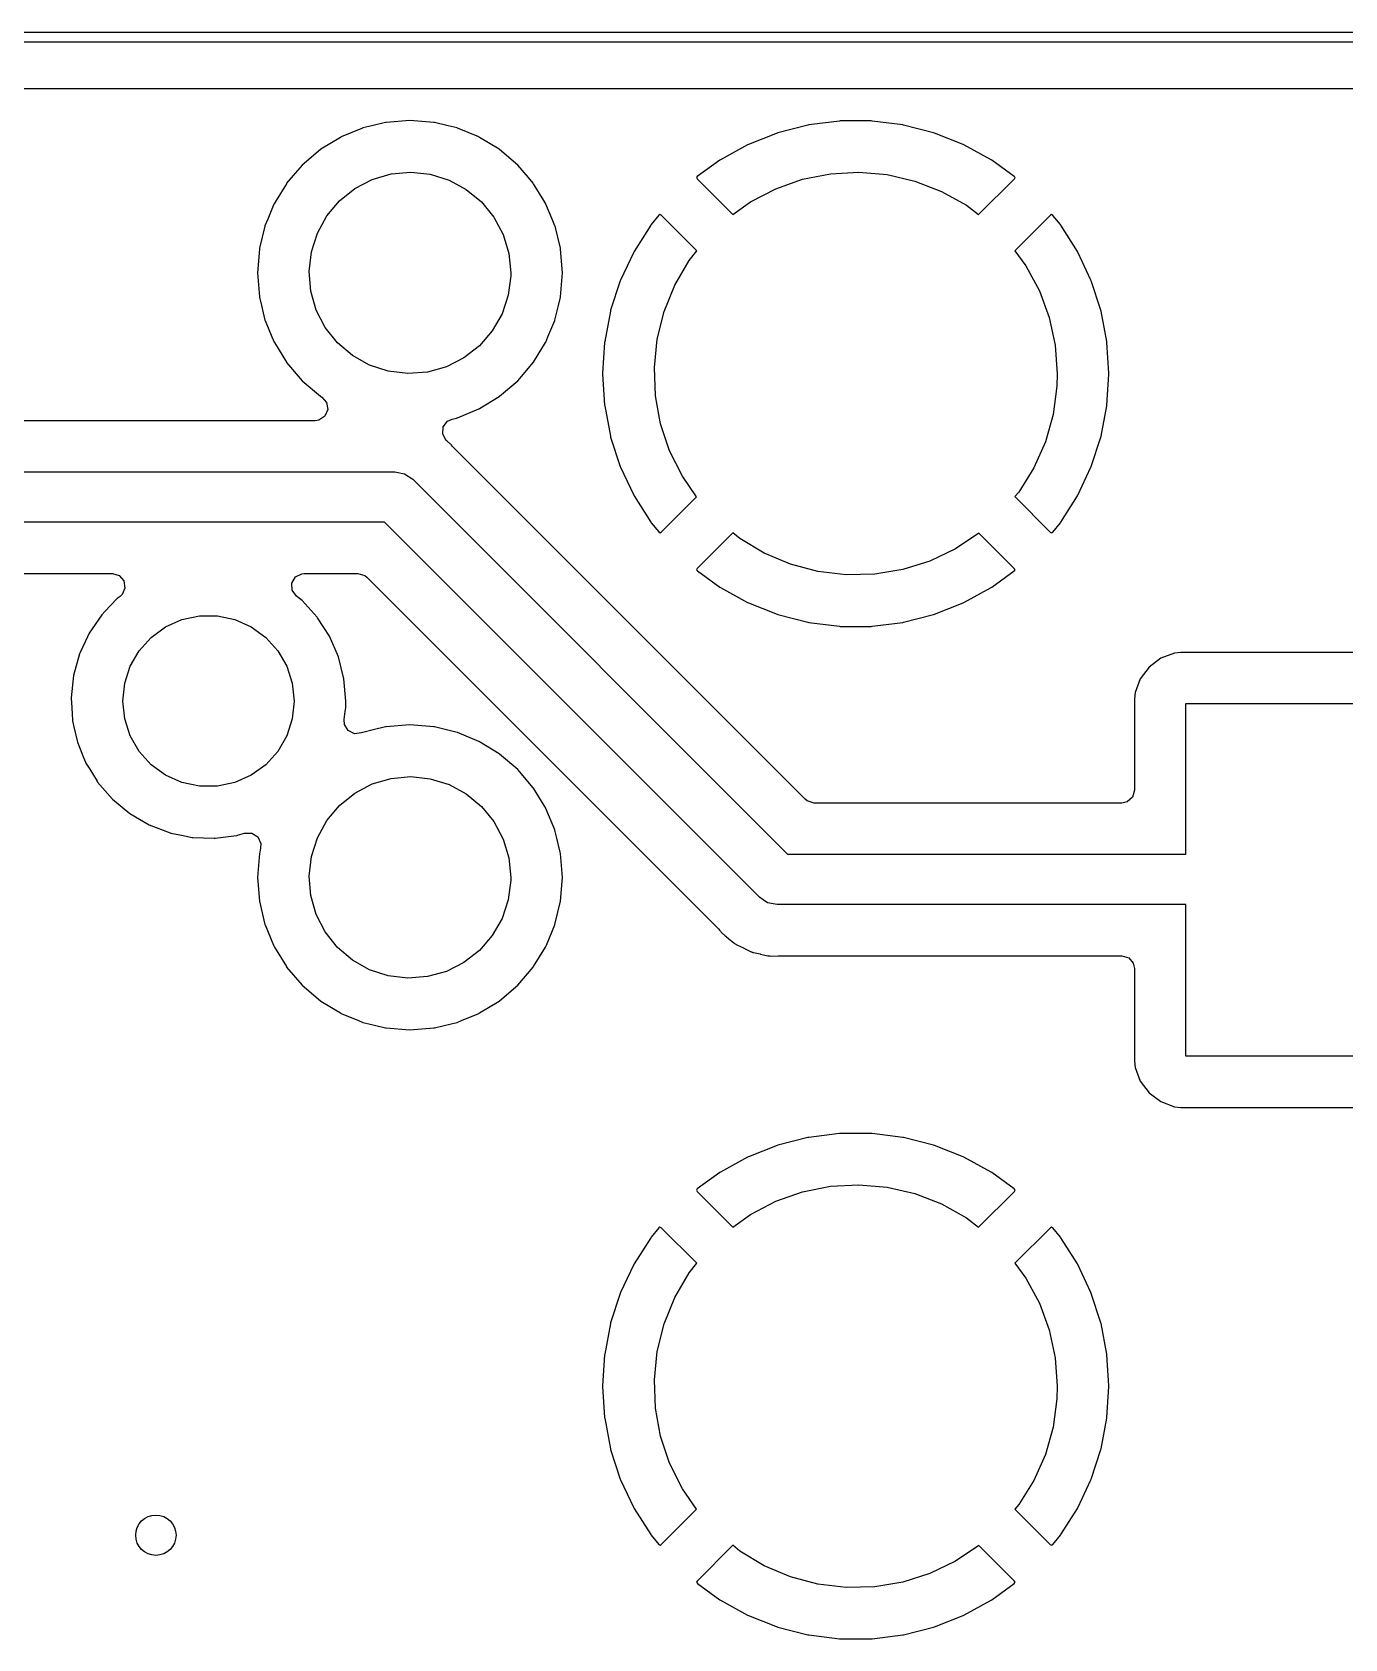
# Model space of a CAD drawing. Extents: x 10 to 287, y -200 to -10.
# Drawn here: x 146.6 to 159.63, y -71.13 to -55.19 of the extents above; entities that cross this region are included whole.
import ezdxf

# ---------------------------------------------------------------- set-up
doc = ezdxf.new("R2010")
doc.units = 0
doc.layers.add('BLACK', color=7, linetype='CONTINUOUS')

msp = doc.modelspace()

# ---------------------------------------------------------------- linework, layer by layer
at = {"layer": 'BLACK', "linetype": 'CONTINUOUS'}
for p, q in [((98.155, -55.185), (177.79, -55.185)), ((177.74, -55.285), (98.205, -55.285)), ((100.78, -55.7435), (175.6, -55.7435)), ((149.882, -56.1359), (149.878, -56.1378)), ((149.972, -56.1144), (149.882, -56.1359)), ((150.108, -56.0816), (149.972, -56.1144)), ((150.113, -56.0805), (150.108, -56.0816)), ((150.108, -56.0816), (150.108, -56.0816)), ((150.35, -56.0618), (150.113, -56.0805)), ((150.587, -56.0805), (150.35, -56.0618)), ((150.592, -56.0816), (150.587, -56.0805)), ((150.728, -56.1144), (150.592, -56.0816)), ((150.592, -56.0816), (150.592, -56.0816)), ((150.818, -56.1359), (150.728, -56.1144)), ((150.822, -56.1378), (150.818, -56.1359)), ((154.3, -56.1075), (154.002, -56.184)), ((154.308, -56.1061), (154.3, -56.1075)), ((154.613, -56.0675), (154.308, -56.1061)), ((154.621, -56.067), (154.613, -56.0675)), ((154.929, -56.067), (154.621, -56.067)), ((154.937, -56.0675), (154.929, -56.067)), ((155.242, -56.1061), (154.937, -56.0675)), ((155.25, -56.1075), (155.242, -56.1061)), ((155.548, -56.184), (155.25, -56.1075)), ((149.659, -56.2293), (149.465, -56.3482)), ((149.663, -56.2268), (149.659, -56.2293)), ((149.668, -56.2249), (149.663, -56.2268)), ((149.878, -56.1378), (149.668, -56.2249)), ((149.668, -56.2249), (149.668, -56.2249)), ((149.878, -56.1378), (149.878, -56.1378)), ((151.032, -56.2249), (150.822, -56.1378)), ((150.822, -56.1378), (150.822, -56.1378)), ((151.037, -56.2268), (151.032, -56.2249)), ((151.032, -56.2249), (151.032, -56.2249)), ((151.041, -56.2293), (151.037, -56.2268)), ((151.235, -56.3482), (151.041, -56.2293)), ((153.995, -56.1865), (153.709, -56.2998)), ((154.002, -56.184), (153.995, -56.1865)), ((155.555, -56.1865), (155.548, -56.184)), ((155.841, -56.2998), (155.555, -56.1865)), ((149.461, -56.3508), (149.28, -56.505)), ((149.465, -56.3482), (149.461, -56.3508)), ((149.465, -56.3482), (149.465, -56.3482)), ((151.239, -56.3508), (151.235, -56.3482)), ((151.235, -56.3482), (151.235, -56.3482)), ((151.42, -56.505), (151.239, -56.3508)), ((153.425, -56.4556), (153.202, -56.6177)), ((153.432, -56.4513), (153.425, -56.4556)), ((153.702, -56.3031), (153.432, -56.4513)), ((153.709, -56.2998), (153.702, -56.3031)), ((155.848, -56.3031), (155.841, -56.2998)), ((156.118, -56.4513), (155.848, -56.3031)), ((156.125, -56.4556), (156.118, -56.4513)), ((156.347, -56.6174), (156.125, -56.4556)), ((149.28, -56.505), (149.126, -56.6856)), ((149.975, -56.6478), (150.163, -56.5927)), ((150.163, -56.5927), (150.357, -56.575)), ((150.357, -56.575), (150.551, -56.5954)), ((150.551, -56.5954), (150.738, -56.6531)), ((151.525, -56.6286), (151.42, -56.505)), ((154.247, -56.6459), (154.524, -56.5908)), ((154.524, -56.5908), (154.806, -56.5752)), ((154.806, -56.5752), (155.088, -56.5996)), ((155.088, -56.5996), (155.363, -56.6634)), ((149.123, -56.6898), (149.021, -56.8572)), ((149.126, -56.6856), (149.123, -56.6898)), ((149.123, -56.6898), (149.123, -56.6898)), ((149.65, -56.8605), (149.802, -56.7382)), ((149.802, -56.7382), (149.975, -56.6478)), ((150.738, -56.6531), (150.909, -56.746)), ((150.909, -56.746), (151.06, -56.8704)), ((151.574, -56.6856), (151.525, -56.6286)), ((151.577, -56.6898), (151.574, -56.6856)), ((151.679, -56.8572), (151.577, -56.6898)), ((151.577, -56.6898), (151.577, -56.6898)), ((153.202, -56.6177), (153.194, -56.6286)), ((153.194, -56.6286), (153.201, -56.6414)), ((153.201, -56.6414), (153.554, -56.9952)), ((153.73, -56.8697), (153.981, -56.7395)), ((153.981, -56.7395), (154.247, -56.6459)), ((155.363, -56.6634), (155.627, -56.7653)), ((155.627, -56.7653), (155.873, -56.9034)), ((155.995, -56.9962), (156.35, -56.6411)), ((156.356, -56.6286), (156.347, -56.6174)), ((156.35, -56.6411), (156.356, -56.629)), ((156.356, -56.629), (156.356, -56.6286)), ((149, -56.8926), (148.939, -57.0406)), ((149.002, -56.888), (149, -56.8926)), ((149, -56.8926), (149, -56.8926)), ((149.021, -56.8572), (149.002, -56.888)), ((149.525, -57.01), (149.65, -56.8605)), ((151.06, -56.8704), (151.183, -57.0216)), ((151.698, -56.888), (151.679, -56.8572)), ((151.7, -56.8926), (151.698, -56.888)), ((151.761, -57.0406), (151.7, -56.8926)), ((151.7, -56.8926), (151.7, -56.8926)), ((153.554, -56.9952), (153.73, -56.8697)), ((155.873, -56.9034), (155.995, -56.9962)), ((148.939, -57.0406), (148.911, -57.1074)), ((149.431, -57.1811), (149.525, -57.01)), ((151.183, -57.0216), (151.275, -57.1939)), ((151.789, -57.1074), (151.761, -57.0406)), ((152.82, -57.003), (152.744, -57.0949)), ((152.831, -56.9958), (152.82, -57.003)), ((152.844, -57.0031), (152.831, -56.9958)), ((153.196, -57.3553), (152.844, -57.0031)), ((156.707, -57.002), (156.354, -57.3551)), ((156.718, -56.9958), (156.707, -57.002)), ((156.731, -57.0042), (156.718, -56.9958)), ((156.806, -57.0949), (156.731, -57.0042)), ((148.91, -57.1122), (148.857, -57.3307)), ((148.911, -57.1074), (148.91, -57.1122)), ((149.372, -57.3671), (149.431, -57.1811)), ((151.275, -57.1939), (151.331, -57.3808)), ((151.79, -57.1122), (151.789, -57.1074)), ((151.843, -57.3307), (151.79, -57.1122)), ((152.74, -57.1013), (152.575, -57.361)), ((152.744, -57.0949), (152.74, -57.1013)), ((156.81, -57.1013), (156.806, -57.0949)), ((156.975, -57.361), (156.81, -57.1013)), ((148.855, -57.3383), (148.837, -57.575)), ((148.857, -57.3307), (148.855, -57.3383)), ((149.35, -57.561), (149.372, -57.3671)), ((151.331, -57.3808), (151.35, -57.575)), ((151.845, -57.3383), (151.843, -57.3307)), ((151.863, -57.575), (151.845, -57.3383)), ((152.571, -57.368), (152.44, -57.6463)), ((152.575, -57.361), (152.571, -57.368)), ((153.121, -57.4508), (153.196, -57.3553)), ((156.354, -57.3551), (156.464, -57.5033)), ((156.979, -57.368), (156.975, -57.361)), ((157.11, -57.6463), (156.979, -57.368)), ((149.366, -57.7555), (149.35, -57.561)), ((152.979, -57.6951), (153.121, -57.4508)), ((156.464, -57.5033), (156.598, -57.752)), ((148.837, -57.575), (148.855, -57.8117)), ((151.35, -57.6029), (151.325, -57.7965)), ((151.35, -57.575), (151.35, -57.6029)), ((151.845, -57.8117), (151.863, -57.575)), ((152.437, -57.6537), (152.342, -57.9463)), ((152.44, -57.6463), (152.437, -57.6537)), ((152.873, -57.957), (152.979, -57.6951)), ((157.113, -57.6537), (157.11, -57.6463)), ((157.208, -57.9463), (157.113, -57.6537)), ((148.855, -57.8117), (148.857, -57.8165)), ((148.857, -57.8165), (148.857, -57.8165)), ((148.857, -57.8165), (148.876, -57.8983)), ((149.42, -57.9431), (149.366, -57.7555)), ((151.325, -57.7965), (151.264, -57.9817)), ((151.824, -57.8983), (151.843, -57.8165)), ((151.843, -57.8165), (151.845, -57.8117)), ((151.843, -57.8165), (151.843, -57.8165)), ((156.598, -57.752), (156.696, -58.017)), ((148.876, -57.8983), (148.911, -58.0426)), ((148.911, -58.0426), (148.913, -58.0472)), ((148.913, -58.0472), (148.913, -58.0472)), ((148.913, -58.0472), (148.98, -58.2106)), ((149.509, -58.1167), (149.42, -57.9431)), ((151.264, -57.9817), (151.167, -58.1514)), ((151.72, -58.2106), (151.787, -58.0472)), ((151.787, -58.0472), (151.789, -58.0426)), ((151.787, -58.0472), (151.787, -58.0472)), ((151.789, -58.0426), (151.824, -57.8983)), ((152.34, -57.954), (152.283, -58.2561)), ((152.342, -57.9463), (152.34, -57.954)), ((152.805, -58.2311), (152.873, -57.957)), ((156.696, -58.017), (156.755, -58.2932)), ((157.21, -57.954), (157.208, -57.9463)), ((157.267, -58.2561), (157.21, -57.954)), ((149.631, -58.2697), (149.509, -58.1167)), ((151.167, -58.1514), (151.04, -58.2992)), ((148.98, -58.2106), (149.002, -58.262)), ((149.002, -58.262), (149.004, -58.2662)), ((149.004, -58.2662), (149.123, -58.4602)), ((149.779, -58.3961), (149.631, -58.2697)), ((151.04, -58.2992), (150.886, -58.4193)), ((151.577, -58.4602), (151.696, -58.2662)), ((151.696, -58.2662), (151.698, -58.262)), ((151.698, -58.262), (151.72, -58.2106)), ((152.282, -58.264), (152.262, -58.571)), ((152.283, -58.2561), (152.282, -58.264)), ((152.776, -58.5122), (152.805, -58.2311)), ((156.755, -58.2932), (156.775, -58.575)), ((157.268, -58.264), (157.267, -58.2561)), ((157.288, -58.571), (157.268, -58.264)), ((149.123, -58.4602), (149.123, -58.4602)), ((149.123, -58.4602), (149.126, -58.4644)), ((149.126, -58.4644), (149.28, -58.645)), ((149.95, -58.4914), (149.779, -58.3961)), ((150.135, -58.5517), (149.95, -58.4914)), ((150.712, -58.5073), (150.524, -58.5598)), ((150.886, -58.4193), (150.712, -58.5073)), ((151.476, -58.579), (151.574, -58.4644)), ((151.574, -58.4644), (151.577, -58.4602)), ((151.577, -58.4602), (151.577, -58.4602)), ((152.787, -58.7945), (152.776, -58.5122)), ((149.28, -58.645), (149.461, -58.7992)), ((150.329, -58.5748), (150.135, -58.5517)), ((150.524, -58.5598), (150.329, -58.5748)), ((151.239, -58.7992), (151.42, -58.645)), ((151.42, -58.645), (151.476, -58.579)), ((152.262, -58.571), (152.262, -58.579)), ((152.262, -58.579), (152.282, -58.886)), ((156.775, -58.575), (156.771, -58.7006)), ((157.268, -58.886), (157.288, -58.579)), ((157.288, -58.579), (157.288, -58.571)), ((149.461, -58.7992), (149.465, -58.8018)), ((149.465, -58.8018), (149.465, -58.8018)), ((149.465, -58.8018), (149.475, -58.8081)), ((149.475, -58.8081), (149.523, -58.8607)), ((151.041, -58.9207), (151.235, -58.8018)), ((151.235, -58.8018), (151.239, -58.7992)), ((151.235, -58.8018), (151.235, -58.8018)), ((152.838, -59.0724), (152.787, -58.7945)), ((156.771, -58.7006), (156.733, -58.9806)), ((149.506, -58.996), (149.447, -59.0356)), ((149.534, -58.9308), (149.506, -58.996)), ((149.523, -58.8607), (149.534, -58.9308)), ((150.822, -59.0122), (151.032, -58.9251)), ((151.032, -58.9251), (151.037, -58.9232)), ((151.032, -58.9251), (151.032, -58.9251)), ((151.037, -58.9232), (151.041, -58.9207)), ((152.282, -58.886), (152.283, -58.8939)), ((152.283, -58.8939), (152.34, -59.196)), ((156.733, -58.9806), (156.657, -59.2525)), ((157.21, -59.196), (157.267, -58.8939)), ((157.267, -58.8939), (157.268, -58.886)), ((149.409, -59.0415), (142.442, -59.0415)), ((149.447, -59.0356), (149.409, -59.0415)), ((150.676, -59.1749), (150.681, -59.1041)), ((150.681, -59.1041), (150.724, -59.0473)), ((150.724, -59.0473), (150.77, -59.0256)), ((150.77, -59.0256), (150.813, -59.0153)), ((150.813, -59.0153), (150.818, -59.0141)), ((150.813, -59.0153), (150.813, -59.0153)), ((150.818, -59.0141), (150.822, -59.0122)), ((152.927, -59.3404), (152.838, -59.0724)), ((150.71, -59.2372), (150.676, -59.1749)), ((150.711, -59.238), (150.71, -59.2372)), ((150.718, -59.245), (150.711, -59.238)), ((150.753, -59.2744), (150.718, -59.245)), ((150.759, -59.2792), (150.753, -59.2744)), ((150.753, -59.2744), (150.753, -59.2744)), ((150.763, -59.2851), (150.759, -59.2792)), ((150.771, -59.2967), (150.763, -59.2851)), ((150.763, -59.2851), (150.763, -59.2851)), ((150.784, -59.3111), (150.771, -59.2967)), ((154.272, -62.7996), (150.784, -59.3111)), ((152.34, -59.196), (152.342, -59.2037)), ((152.342, -59.2037), (152.437, -59.4963)), ((156.657, -59.2525), (156.543, -59.5109)), ((157.113, -59.4963), (157.208, -59.2037)), ((157.208, -59.2037), (157.21, -59.196)), ((153.054, -59.5931), (152.927, -59.3404)), ((142.375, -59.55), (150.2, -59.55)), ((150.2, -59.55), (150.296, -59.569)), ((150.296, -59.569), (150.377, -59.6232)), ((150.377, -59.6232), (154.099, -63.345)), ((152.437, -59.4963), (152.44, -59.5037)), ((152.44, -59.5037), (152.571, -59.782)), ((153.194, -59.7966), (153.054, -59.5931)), ((156.543, -59.5109), (156.393, -59.7506)), ((156.979, -59.782), (157.11, -59.5037)), ((157.11, -59.5037), (157.113, -59.4963)), ((152.571, -59.782), (152.575, -59.789)), ((152.575, -59.789), (152.74, -60.0487)), ((152.843, -60.148), (153.194, -59.7966)), ((156.393, -59.7506), (156.355, -59.7958)), ((156.355, -59.7958), (156.706, -60.1469)), ((156.81, -60.0487), (156.975, -59.789)), ((156.975, -59.789), (156.979, -59.782)), ((150.096, -60.05), (142.479, -60.05)), ((153.818, -63.7718), (150.096, -60.05)), ((152.74, -60.0487), (152.744, -60.0551)), ((152.744, -60.0551), (152.819, -60.1458)), ((156.73, -60.147), (156.806, -60.0551)), ((156.806, -60.0551), (156.81, -60.0487)), ((152.819, -60.1458), (152.832, -60.1542)), ((152.832, -60.1542), (152.843, -60.148)), ((153.555, -60.1543), (153.2, -60.5089)), ((153.625, -60.2113), (153.555, -60.1543)), ((153.867, -60.357), (153.625, -60.2113)), ((155.998, -60.1572), (155.766, -60.3123)), ((156.349, -60.5086), (155.998, -60.1572)), ((156.706, -60.1469), (156.719, -60.1542)), ((156.719, -60.1542), (156.73, -60.147)), ((154.127, -60.4672), (153.867, -60.357)), ((155.511, -60.4346), (155.242, -60.5197)), ((155.766, -60.3123), (155.511, -60.4346)), ((145.301, -60.5585), (147.396, -60.5585)), ((147.396, -60.5585), (147.465, -60.5785)), ((147.465, -60.5785), (147.511, -60.6322)), ((149.179, -60.6545), (149.214, -60.5931)), ((149.214, -60.5931), (149.278, -60.5607)), ((149.278, -60.5607), (149.301, -60.5585)), ((149.301, -60.5585), (149.834, -60.5585)), ((149.834, -60.5585), (149.902, -60.5785)), ((149.902, -60.5785), (149.923, -60.5954)), ((149.923, -60.5954), (153.411, -64.0839)), ((153.2, -60.5089), (153.194, -60.521)), ((153.194, -60.521), (153.203, -60.5326)), ((153.203, -60.5326), (153.425, -60.6944)), ((154.4, -60.5396), (154.127, -60.4672)), ((154.681, -60.5728), (154.4, -60.5396)), ((154.963, -60.5661), (154.681, -60.5728)), ((155.242, -60.5197), (154.963, -60.5661)), ((156.125, -60.6944), (156.348, -60.5323)), ((156.348, -60.5323), (156.356, -60.5214)), ((156.356, -60.521), (156.349, -60.5086)), ((156.356, -60.5214), (156.356, -60.521)), ((147.521, -60.7024), (147.492, -60.767)), ((147.511, -60.6322), (147.521, -60.7024)), ((149.182, -60.7255), (149.179, -60.6545)), ((149.223, -60.7834), (149.182, -60.7255)), ((153.425, -60.6944), (153.432, -60.6987)), ((153.432, -60.6987), (153.702, -60.8469)), ((155.848, -60.8469), (156.118, -60.6987)), ((156.118, -60.6987), (156.125, -60.6944)), ((147.441, -60.8094), (147.322, -60.9346)), ((147.445, -60.8056), (147.441, -60.8094)), ((147.463, -60.7921), (147.445, -60.8056)), ((147.472, -60.7853), (147.463, -60.7921)), ((147.492, -60.767), (147.472, -60.7853)), ((149.241, -60.7978), (149.223, -60.7834)), ((149.28, -60.8281), (149.241, -60.7978)), ((149.43, -60.9933), (149.28, -60.8281)), ((153.702, -60.8469), (153.709, -60.8502)), ((153.709, -60.8502), (153.995, -60.9635)), ((155.555, -60.9635), (155.841, -60.8502)), ((155.841, -60.8502), (155.848, -60.8469)), ((147.291, -60.9671), (147.165, -61.1517)), ((147.322, -60.9346), (147.291, -60.9671)), ((147.925, -61.0889), (148.087, -61.0166)), ((148.087, -61.0166), (148.261, -60.9797)), ((148.261, -60.9797), (148.439, -60.9797)), ((148.439, -60.9797), (148.613, -61.0166)), ((148.613, -61.0166), (148.775, -61.0889)), ((149.433, -60.9976), (149.43, -60.9933)), ((149.495, -61.0945), (149.433, -60.9976)), ((149.433, -60.9976), (149.433, -60.9976)), ((153.995, -60.9635), (154.002, -60.966)), ((154.002, -60.966), (154.3, -61.0425)), ((154.3, -61.0425), (154.308, -61.0439)), ((154.308, -61.0439), (154.613, -61.0825)), ((154.937, -61.0825), (155.242, -61.0439)), ((155.242, -61.0439), (155.25, -61.0425)), ((155.25, -61.0425), (155.548, -60.966)), ((155.548, -60.966), (155.555, -60.9635)), ((147.149, -61.1856), (147.076, -61.3419)), ((147.165, -61.1517), (147.149, -61.1856)), ((147.662, -61.3254), (147.781, -61.1933)), ((147.781, -61.1933), (147.925, -61.0889)), ((148.775, -61.0889), (148.919, -61.1933)), ((148.919, -61.1933), (149.038, -61.3254)), ((149.551, -61.1808), (149.495, -61.0945)), ((149.64, -61.3857), (149.551, -61.1808)), ((154.613, -61.0825), (154.621, -61.083)), ((154.621, -61.083), (154.929, -61.083)), ((154.929, -61.083), (154.937, -61.0825)), ((147.071, -61.3543), (147.011, -61.5696)), ((147.076, -61.3419), (147.071, -61.3543)), ((147.573, -61.4793), (147.662, -61.3254)), ((149.038, -61.3254), (149.127, -61.4793)), ((149.695, -61.6024), (149.64, -61.3857)), ((157.803, -61.3994), (157.687, -61.4867)), ((157.94, -61.3483), (157.803, -61.3994)), ((158.002, -61.3415), (157.94, -61.3483)), ((161.598, -61.3415), (158.002, -61.3415)), ((147.519, -61.6483), (147.573, -61.4793)), ((149.127, -61.4793), (149.181, -61.6483)), ((157.687, -61.4867), (157.599, -61.6033)), ((147.011, -61.5696), (146.987, -61.7917)), ((147.5, -61.825), (147.519, -61.6483)), ((149.181, -61.6483), (149.2, -61.825)), ((149.713, -61.825), (149.695, -61.6024)), ((157.599, -61.6033), (157.548, -61.7397)), ((146.987, -61.7917), (146.988, -61.7968)), ((146.988, -61.7968), (146.988, -61.7969)), ((146.988, -61.7969), (146.993, -61.8916)), ((147.519, -62.0017), (147.5, -61.825)), ((149.2, -61.825), (149.181, -62.0017)), ((149.712, -61.8916), (149.713, -61.825)), ((157.548, -61.7397), (157.541, -61.8019)), ((157.541, -61.8019), (157.541, -62.7105)), ((158.05, -63.345), (158.05, -61.85)), ((158.05, -61.85), (161.55, -61.85)), ((146.993, -61.8916), (147, -62.0147)), ((147, -62.0147), (147.001, -62.0198)), ((147.001, -62.0198), (147.001, -62.0198)), ((147.001, -62.0198), (147.015, -62.0816)), ((147.573, -62.1707), (147.519, -62.0017)), ((149.181, -62.0017), (149.127, -62.1707)), ((149.696, -62.0085), (149.707, -61.9266)), ((149.699, -62.0561), (149.696, -62.0085)), ((149.707, -61.9266), (149.712, -61.8916)), ((147.015, -62.0816), (147.049, -62.2326)), ((147.662, -62.3246), (147.573, -62.1707)), ((149.127, -62.1707), (149.038, -62.3246)), ((149.735, -62.1171), (149.699, -62.0561)), ((149.799, -62.1489), (149.735, -62.1171)), ((149.869, -62.1413), (149.799, -62.1489)), ((149.878, -62.1378), (149.869, -62.1413)), ((149.882, -62.1359), (149.878, -62.1378)), ((149.878, -62.1378), (149.878, -62.1378)), ((149.986, -62.111), (149.882, -62.1359)), ((150.108, -62.0816), (149.986, -62.111)), ((150.113, -62.0805), (150.108, -62.0816)), ((150.108, -62.0816), (150.108, -62.0816)), ((150.35, -62.0618), (150.113, -62.0805)), ((150.587, -62.0805), (150.35, -62.0618)), ((150.592, -62.0816), (150.587, -62.0805)), ((150.714, -62.111), (150.592, -62.0816)), ((150.592, -62.0816), (150.592, -62.0816)), ((150.818, -62.1359), (150.714, -62.111)), ((150.822, -62.1378), (150.818, -62.1359)), ((151.032, -62.2249), (150.822, -62.1378)), ((150.822, -62.1378), (150.822, -62.1378)), ((147.049, -62.2326), (147.111, -62.384)), ((147.781, -62.4567), (147.662, -62.3246)), ((149.038, -62.3246), (148.919, -62.4567)), ((151.037, -62.2268), (151.032, -62.2249)), ((151.032, -62.2249), (151.032, -62.2249)), ((151.041, -62.2293), (151.037, -62.2268)), ((151.235, -62.3482), (151.041, -62.2293)), ((151.239, -62.3508), (151.235, -62.3482)), ((151.235, -62.3482), (151.235, -62.3482)), ((151.42, -62.505), (151.239, -62.3508)), ((147.111, -62.384), (147.13, -62.4312)), ((147.13, -62.4312), (147.133, -62.4396)), ((147.133, -62.4396), (147.171, -62.5018)), ((147.171, -62.5018), (147.244, -62.6202)), ((147.925, -62.5611), (147.781, -62.4567)), ((148.919, -62.4567), (148.775, -62.5611)), ((151.574, -62.6856), (151.42, -62.505)), ((147.244, -62.6202), (147.25, -62.6301)), ((147.25, -62.6301), (147.396, -62.7989)), ((148.087, -62.6334), (147.925, -62.5611)), ((148.261, -62.6703), (148.087, -62.6334)), ((148.439, -62.6703), (148.261, -62.6703)), ((148.613, -62.6334), (148.439, -62.6703)), ((148.775, -62.5611), (148.613, -62.6334)), ((149.802, -62.7382), (149.975, -62.6478)), ((149.975, -62.6478), (150.163, -62.5927)), ((150.163, -62.5927), (150.357, -62.575)), ((150.357, -62.575), (150.551, -62.5954)), ((150.551, -62.5954), (150.738, -62.6531)), ((150.738, -62.6531), (150.909, -62.746)), ((147.396, -62.7989), (147.568, -62.9416)), ((149.65, -62.8605), (149.802, -62.7382)), ((150.909, -62.746), (151.06, -62.8704)), ((151.577, -62.6898), (151.574, -62.6856)), ((151.683, -62.8624), (151.577, -62.6898)), ((151.577, -62.6898), (151.577, -62.6898)), ((154.293, -62.8165), (154.272, -62.7996)), ((154.361, -62.8365), (154.293, -62.8165)), ((157.468, -62.8251), (157.415, -62.8365)), ((157.521, -62.7786), (157.468, -62.8251)), ((157.541, -62.7105), (157.521, -62.7786)), ((147.568, -62.9416), (147.761, -63.0543)), ((149.525, -63.01), (149.65, -62.8605)), ((151.06, -62.8704), (151.183, -63.0216)), ((151.698, -62.888), (151.683, -62.8624)), ((151.7, -62.8926), (151.698, -62.888)), ((151.787, -63.1028), (151.7, -62.8926)), ((151.7, -62.8926), (151.7, -62.8926)), ((157.415, -62.8365), (154.361, -62.8365)), ((147.761, -63.0543), (147.97, -63.134)), ((147.97, -63.134), (147.975, -63.1351)), ((147.975, -63.1351), (147.975, -63.1351)), ((147.975, -63.1351), (148.081, -63.1567)), ((148.638, -63.1569), (148.709, -63.1356)), ((148.709, -63.1356), (148.78, -63.1352)), ((148.78, -63.1352), (148.84, -63.1732)), ((149.431, -63.1811), (149.525, -63.01)), ((151.183, -63.0216), (151.275, -63.1939)), ((151.789, -63.1074), (151.787, -63.1028)), ((151.805, -63.1732), (151.789, -63.1074)), ((148.081, -63.1567), (148.189, -63.1786)), ((148.189, -63.1786), (148.194, -63.1788)), ((148.194, -63.1788), (148.194, -63.1788)), ((148.194, -63.1788), (148.407, -63.1866)), ((148.407, -63.1866), (148.407, -63.1866)), ((148.407, -63.1866), (148.412, -63.1868)), ((148.412, -63.1868), (148.417, -63.1861)), ((148.417, -63.1861), (148.628, -63.159)), ((148.417, -63.1861), (148.417, -63.1861)), ((148.628, -63.159), (148.633, -63.1584)), ((148.628, -63.159), (148.628, -63.159)), ((148.633, -63.1584), (148.638, -63.1569)), ((148.638, -63.1569), (148.638, -63.1569)), ((148.84, -63.1732), (148.87, -63.2376)), ((148.868, -63.2857), (148.859, -63.3232)), ((148.87, -63.2376), (148.868, -63.2857)), ((149.372, -63.3671), (149.431, -63.1811)), ((151.275, -63.1939), (151.331, -63.3808)), ((151.841, -63.3232), (151.805, -63.1732)), ((148.855, -63.3383), (148.837, -63.575)), ((148.859, -63.3232), (148.855, -63.3383)), ((149.35, -63.561), (149.372, -63.3671)), ((151.331, -63.3808), (151.35, -63.575)), ((151.845, -63.3383), (151.841, -63.3232)), ((151.863, -63.575), (151.845, -63.3383)), ((154.099, -63.345), (158.05, -63.345)), ((148.837, -63.575), (148.855, -63.8117)), ((149.366, -63.7555), (149.35, -63.561)), ((151.35, -63.6029), (151.325, -63.7965)), ((151.35, -63.575), (151.35, -63.6029)), ((151.845, -63.8117), (151.863, -63.575)), ((149.42, -63.9431), (149.366, -63.7555)), ((153.855, -63.7965), (153.818, -63.7718)), ((153.818, -63.7718), (153.818, -63.7718)), ((148.855, -63.8117), (148.911, -64.0426)), ((149.509, -64.1167), (149.42, -63.9431)), ((151.325, -63.7965), (151.264, -63.9817)), ((151.789, -64.0426), (151.845, -63.8117)), ((153.899, -63.826), (153.855, -63.7965)), ((153.995, -63.845), (153.899, -63.826)), ((158.05, -63.845), (153.995, -63.845)), ((158.05, -65.35), (158.05, -63.845)), ((148.911, -64.0426), (148.913, -64.0472)), ((148.913, -64.0472), (148.913, -64.0472)), ((148.913, -64.0472), (148.996, -64.2478)), ((151.264, -63.9817), (151.167, -64.1514)), ((151.704, -64.2478), (151.787, -64.0472)), ((151.787, -64.0472), (151.789, -64.0426)), ((151.787, -64.0472), (151.787, -64.0472)), ((153.411, -64.0839), (153.424, -64.0983)), ((153.424, -64.0983), (153.432, -64.1099)), ((153.432, -64.1099), (153.432, -64.1099)), ((153.432, -64.1099), (153.436, -64.1158)), ((148.996, -64.2478), (149.002, -64.262)), ((149.002, -64.262), (149.004, -64.2662)), ((149.004, -64.2662), (149.123, -64.4602)), ((149.631, -64.2697), (149.509, -64.1167)), ((149.779, -64.3961), (149.631, -64.2697)), ((151.167, -64.1514), (151.04, -64.2992)), ((151.577, -64.4602), (151.696, -64.2662)), ((151.696, -64.2662), (151.698, -64.262)), ((151.698, -64.262), (151.704, -64.2478)), ((153.436, -64.1158), (153.442, -64.1206)), ((153.442, -64.1206), (153.442, -64.1206)), ((153.442, -64.1206), (153.477, -64.15)), ((153.477, -64.15), (153.484, -64.157)), ((153.484, -64.157), (153.49, -64.1627)), ((153.49, -64.1627), (153.493, -64.1649)), ((153.493, -64.1649), (153.512, -64.1803)), ((153.512, -64.1803), (153.516, -64.1831)), ((153.516, -64.1831), (153.566, -64.2256)), ((153.566, -64.2256), (153.571, -64.2303)), ((153.571, -64.2303), (153.578, -64.2337)), ((153.578, -64.2337), (153.583, -64.237)), ((153.583, -64.237), (153.588, -64.2402)), ((153.588, -64.2402), (153.594, -64.2447)), ((153.594, -64.2447), (153.6, -64.2478)), ((153.6, -64.2478), (153.66, -64.2756)), ((149.95, -64.4914), (149.779, -64.3961)), ((150.886, -64.4193), (150.712, -64.5073)), ((151.04, -64.2992), (150.886, -64.4193)), ((153.66, -64.2756), (153.664, -64.2776)), ((153.664, -64.2776), (153.729, -64.3108)), ((153.729, -64.3108), (153.736, -64.3125)), ((153.736, -64.3125), (153.742, -64.3146)), ((153.742, -64.3146), (153.747, -64.3165)), ((153.747, -64.3165), (153.754, -64.3196)), ((153.754, -64.3196), (153.761, -64.3211)), ((153.761, -64.3211), (153.761, -64.3211)), ((153.761, -64.3211), (153.825, -64.3345)), ((153.825, -64.3345), (153.83, -64.3355)), ((153.83, -64.3355), (153.901, -64.3528)), ((153.901, -64.3528), (153.906, -64.3532)), ((153.906, -64.3532), (153.906, -64.3532)), ((153.906, -64.3532), (153.912, -64.3535)), ((153.912, -64.3535), (153.912, -64.3535)), ((153.912, -64.3535), (153.916, -64.3538)), ((153.916, -64.3538), (153.92, -64.3542)), ((153.92, -64.3542), (153.927, -64.3556)), ((153.927, -64.3556), (154.005, -64.3535)), ((154.005, -64.3535), (154.008, -64.3535)), ((154.008, -64.3535), (157.415, -64.3535)), ((157.415, -64.3535), (157.484, -64.3735)), ((157.484, -64.3735), (157.53, -64.4272)), ((157.53, -64.4272), (157.541, -64.4795)), ((149.123, -64.4602), (149.123, -64.4602)), ((149.123, -64.4602), (149.126, -64.4644)), ((149.126, -64.4644), (149.28, -64.645)), ((150.135, -64.5517), (149.95, -64.4914)), ((150.329, -64.5748), (150.135, -64.5517)), ((150.524, -64.5598), (150.329, -64.5748)), ((150.712, -64.5073), (150.524, -64.5598)), ((151.42, -64.645), (151.574, -64.4644)), ((151.574, -64.4644), (151.577, -64.4602)), ((151.577, -64.4602), (151.577, -64.4602)), ((157.541, -64.4795), (157.541, -65.3981)), ((149.28, -64.645), (149.461, -64.7992)), ((151.239, -64.7992), (151.42, -64.645)), ((149.461, -64.7992), (149.465, -64.8018)), ((149.465, -64.8018), (149.465, -64.8018)), ((149.465, -64.8018), (149.659, -64.9207)), ((151.041, -64.9207), (151.235, -64.8018)), ((151.235, -64.8018), (151.239, -64.7992)), ((151.235, -64.8018), (151.235, -64.8018)), ((149.659, -64.9207), (149.663, -64.9232)), ((149.663, -64.9232), (149.668, -64.9251)), ((149.668, -64.9251), (149.668, -64.9251)), ((149.668, -64.9251), (149.839, -64.9961)), ((149.839, -64.9961), (149.882, -65.0141)), ((149.882, -65.0141), (149.941, -65.0282)), ((149.941, -65.0282), (150.108, -65.0684)), ((150.592, -65.0684), (150.759, -65.0282)), ((150.759, -65.0282), (150.818, -65.0141)), ((150.818, -65.0141), (150.861, -64.9961)), ((150.861, -64.9961), (151.032, -64.9251)), ((151.032, -64.9251), (151.037, -64.9232)), ((151.032, -64.9251), (151.032, -64.9251)), ((151.037, -64.9232), (151.041, -64.9207)), ((150.108, -65.0684), (150.108, -65.0684)), ((150.108, -65.0684), (150.113, -65.0695)), ((150.113, -65.0695), (150.35, -65.0882)), ((150.35, -65.0882), (150.587, -65.0695)), ((150.587, -65.0695), (150.592, -65.0684)), ((150.592, -65.0684), (150.592, -65.0684)), ((161.55, -65.35), (158.05, -65.35)), ((157.541, -65.3981), (157.548, -65.4603)), ((157.548, -65.4603), (157.599, -65.5967)), ((157.599, -65.5967), (157.687, -65.7133)), ((157.687, -65.7133), (157.803, -65.8006)), ((157.803, -65.8006), (157.94, -65.8517)), ((157.94, -65.8517), (158.002, -65.8585)), ((158.002, -65.8585), (161.598, -65.8585)), ((154.3, -66.1575), (154.002, -66.234)), ((154.308, -66.1561), (154.3, -66.1575)), ((154.613, -66.1175), (154.308, -66.1561)), ((154.621, -66.117), (154.613, -66.1175)), ((154.929, -66.117), (154.621, -66.117)), ((154.937, -66.1175), (154.929, -66.117)), ((155.242, -66.1561), (154.937, -66.1175)), ((155.25, -66.1575), (155.242, -66.1561)), ((155.548, -66.234), (155.25, -66.1575)), ((153.995, -66.2365), (153.709, -66.3498)), ((154.002, -66.234), (153.995, -66.2365)), ((155.555, -66.2365), (155.548, -66.234)), ((155.841, -66.3498), (155.555, -66.2365)), ((153.432, -66.5013), (153.425, -66.5056)), ((153.702, -66.3531), (153.432, -66.5013)), ((153.709, -66.3498), (153.702, -66.3531)), ((155.848, -66.3531), (155.841, -66.3498)), ((156.118, -66.5013), (155.848, -66.3531)), ((156.125, -66.5056), (156.118, -66.5013)), ((153.425, -66.5056), (153.202, -66.6677)), ((154.247, -66.6959), (154.524, -66.6408)), ((154.524, -66.6408), (154.806, -66.6252)), ((154.806, -66.6252), (155.088, -66.6496)), ((155.088, -66.6496), (155.363, -66.7134)), ((156.347, -66.6674), (156.125, -66.5056)), ((153.202, -66.6677), (153.194, -66.6786)), ((153.194, -66.6786), (153.201, -66.6914)), ((153.201, -66.6914), (153.554, -67.0452)), ((153.73, -66.9197), (153.981, -66.7895)), ((153.981, -66.7895), (154.247, -66.6959)), ((155.363, -66.7134), (155.627, -66.8153)), ((155.627, -66.8153), (155.873, -66.9534)), ((155.995, -67.0462), (156.35, -66.6911)), ((156.356, -66.6786), (156.347, -66.6674)), ((156.35, -66.6911), (156.356, -66.679)), ((156.356, -66.679), (156.356, -66.6786)), ((153.554, -67.0452), (153.73, -66.9197)), ((155.873, -66.9534), (155.995, -67.0462)), ((152.82, -67.053), (152.744, -67.1449)), ((152.831, -67.0458), (152.82, -67.053)), ((152.844, -67.0531), (152.831, -67.0458)), ((153.196, -67.4053), (152.844, -67.0531)), ((156.707, -67.052), (156.354, -67.4051)), ((156.718, -67.0458), (156.707, -67.052)), ((156.731, -67.0542), (156.718, -67.0458)), ((156.806, -67.1449), (156.731, -67.0542)), ((152.74, -67.1513), (152.575, -67.411)), ((152.744, -67.1449), (152.74, -67.1513)), ((156.81, -67.1513), (156.806, -67.1449)), ((156.975, -67.411), (156.81, -67.1513)), ((152.571, -67.418), (152.44, -67.6963)), ((152.575, -67.411), (152.571, -67.418)), ((153.121, -67.5008), (153.196, -67.4053)), ((156.354, -67.4051), (156.464, -67.5533)), ((156.979, -67.418), (156.975, -67.411)), ((157.11, -67.6963), (156.979, -67.418)), ((152.979, -67.7451), (153.121, -67.5008)), ((156.464, -67.5533), (156.598, -67.802)), ((152.437, -67.7037), (152.342, -67.9963)), ((152.44, -67.6963), (152.437, -67.7037)), ((152.873, -68.007), (152.979, -67.7451)), ((157.113, -67.7037), (157.11, -67.6963)), ((157.208, -67.9963), (157.113, -67.7037)), ((156.598, -67.802), (156.696, -68.067)), ((152.34, -68.004), (152.283, -68.3061)), ((152.342, -67.9963), (152.34, -68.004)), ((152.805, -68.2811), (152.873, -68.007)), ((156.696, -68.067), (156.755, -68.3432)), ((157.21, -68.004), (157.208, -67.9963)), ((157.267, -68.3061), (157.21, -68.004)), ((152.282, -68.314), (152.262, -68.621)), ((152.283, -68.3061), (152.282, -68.314)), ((152.776, -68.5622), (152.805, -68.2811)), ((156.755, -68.3432), (156.775, -68.625)), ((157.268, -68.314), (157.267, -68.3061)), ((157.288, -68.621), (157.268, -68.314)), ((152.787, -68.8445), (152.776, -68.5622)), ((152.262, -68.621), (152.262, -68.629)), ((152.262, -68.629), (152.282, -68.936)), ((156.775, -68.625), (156.771, -68.7506)), ((157.268, -68.936), (157.288, -68.629)), ((157.288, -68.629), (157.288, -68.621)), ((152.838, -69.1224), (152.787, -68.8445)), ((156.771, -68.7506), (156.733, -69.0306)), ((152.282, -68.936), (152.283, -68.9439)), ((152.283, -68.9439), (152.34, -69.246)), ((156.733, -69.0306), (156.657, -69.3025)), ((157.21, -69.246), (157.267, -68.9439)), ((157.267, -68.9439), (157.268, -68.936)), ((152.927, -69.3904), (152.838, -69.1224)), ((152.34, -69.246), (152.342, -69.2537)), ((152.342, -69.2537), (152.437, -69.5463)), ((156.657, -69.3025), (156.543, -69.5609)), ((157.113, -69.5463), (157.208, -69.2537)), ((157.208, -69.2537), (157.21, -69.246)), ((153.054, -69.6431), (152.927, -69.3904)), ((152.437, -69.5463), (152.44, -69.5537)), ((152.44, -69.5537), (152.571, -69.832)), ((153.194, -69.8466), (153.054, -69.6431)), ((156.543, -69.5609), (156.393, -69.8006)), ((156.979, -69.832), (157.11, -69.5537)), ((157.11, -69.5537), (157.113, -69.5463)), ((152.571, -69.832), (152.575, -69.839)), ((152.575, -69.839), (152.74, -70.0987)), ((152.843, -70.198), (153.194, -69.8466)), ((156.393, -69.8006), (156.355, -69.8458)), ((156.355, -69.8458), (156.706, -70.1969)), ((156.81, -70.0987), (156.975, -69.839)), ((156.975, -69.839), (156.979, -69.832)), ((152.74, -70.0987), (152.744, -70.1051)), ((152.744, -70.1051), (152.819, -70.1958)), ((156.73, -70.197), (156.806, -70.1051)), ((156.806, -70.1051), (156.81, -70.0987)), ((152.819, -70.1958), (152.832, -70.2042)), ((152.832, -70.2042), (152.843, -70.198)), ((153.555, -70.2043), (153.2, -70.5589)), ((153.625, -70.2613), (153.555, -70.2043)), ((153.867, -70.407), (153.625, -70.2613)), ((155.998, -70.2072), (155.766, -70.3623)), ((156.349, -70.5586), (155.998, -70.2072)), ((156.706, -70.1969), (156.719, -70.2042)), ((156.719, -70.2042), (156.73, -70.197)), ((154.127, -70.5172), (153.867, -70.407)), ((155.511, -70.4846), (155.242, -70.5697)), ((155.766, -70.3623), (155.511, -70.4846)), ((153.2, -70.5589), (153.194, -70.571)), ((153.194, -70.571), (153.203, -70.5826)), ((153.203, -70.5826), (153.425, -70.7444)), ((154.4, -70.5896), (154.127, -70.5172)), ((154.681, -70.6228), (154.4, -70.5896)), ((154.963, -70.6161), (154.681, -70.6228)), ((155.242, -70.5697), (154.963, -70.6161)), ((156.125, -70.7444), (156.348, -70.5823)), ((156.348, -70.5823), (156.356, -70.5714)), ((156.356, -70.571), (156.349, -70.5586)), ((156.356, -70.5714), (156.356, -70.571)), ((153.425, -70.7444), (153.432, -70.7487)), ((153.432, -70.7487), (153.702, -70.8969)), ((155.848, -70.8969), (156.118, -70.7487)), ((156.118, -70.7487), (156.125, -70.7444)), ((153.702, -70.8969), (153.709, -70.9002)), ((153.709, -70.9002), (153.995, -71.0135)), ((155.555, -71.0135), (155.841, -70.9002)), ((155.841, -70.9002), (155.848, -70.8969)), ((153.995, -71.0135), (154.002, -71.016)), ((154.002, -71.016), (154.3, -71.0925)), ((154.3, -71.0925), (154.308, -71.0939)), ((154.308, -71.0939), (154.613, -71.1325)), ((154.937, -71.1325), (155.242, -71.0939)), ((155.242, -71.0939), (155.25, -71.0925)), ((155.25, -71.0925), (155.548, -71.016)), ((155.548, -71.016), (155.555, -71.0135)), ((154.613, -71.1325), (154.621, -71.133)), ((154.621, -71.133), (154.929, -71.133)), ((154.929, -71.133), (154.937, -71.1325))]:
    msp.add_line(p, q, dxfattribs=at)
at = {"layer": 'BLACK'}
msp.add_circle((147.828, -70.104), 0.2, dxfattribs=at)

doc.saveas('drawing.dxf')
